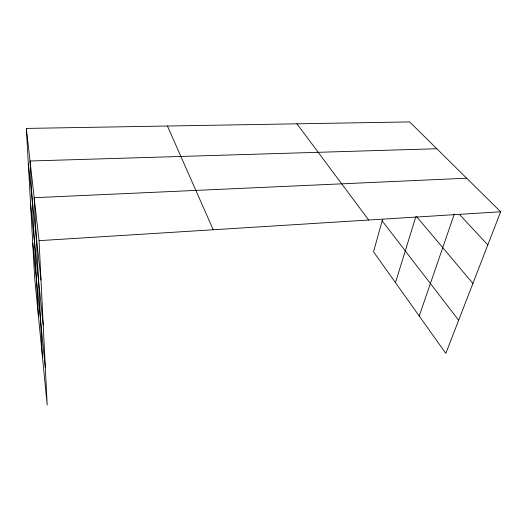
<?xml version="1.0" encoding="UTF-8"?>
<svg xmlns="http://www.w3.org/2000/svg" width="527" height="527" viewBox="0 0 527 527"><rect width="100%" height="100%" fill="white"/><g stroke="black" fill="none" stroke-linecap="round" stroke-linejoin="round"><path stroke-width="0.79" d="M382.582 219.272L373.538 251.827L445.822 353.386L500.65 211.775L409.631 121.908L26.35 128.417L34.69 278.137L47.186 405.092L39.051 240.661L26.35 128.417M395.474 282.643L415.81 216.742M419.215 316.009L454.3 214.087M39.051 240.661L500.65 211.775M466.652 178.205L34.189 197.697L42.503 357.49M436.804 148.733L30.039 161.005L38.405 315.877M459.498 214.456L487.804 244.943M416.574 216.59L472.897 283.454M382.141 220.853L458.661 320.225M296.958 123.825L368.689 220.029M167.454 126.019L213.224 229.759M28.3 163.403L41.001 280.081M30.566 204.087L43.234 325.139M32.733 242.993L45.322 367.471"/></g></svg>
